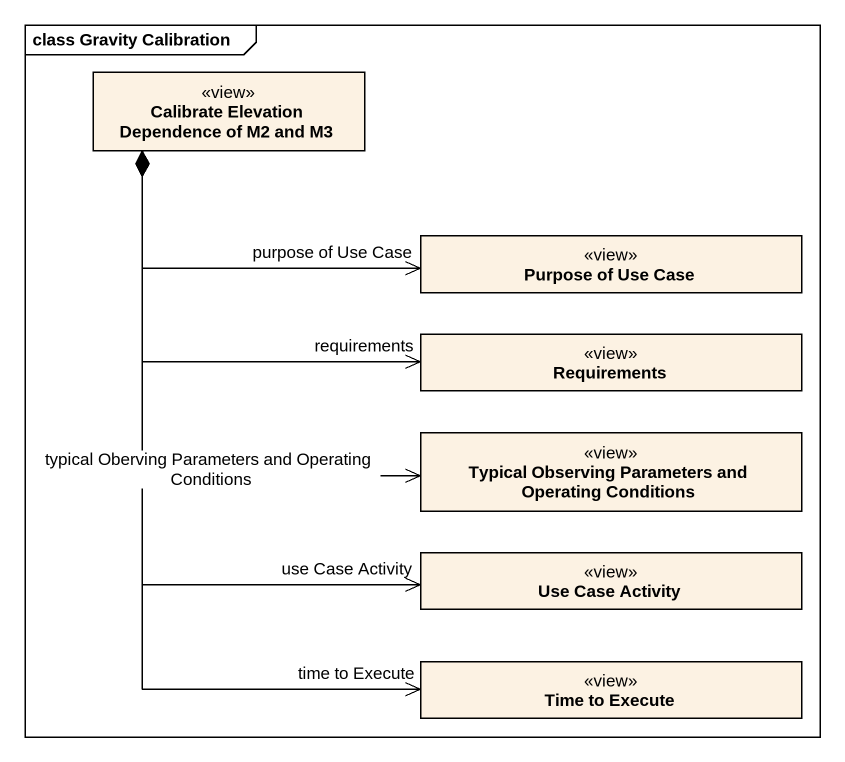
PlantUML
@startuml
mainframe class Gravity Calibration
hide circle
hide empty members
class "Calibrate Elevation Dependence of M2 and M3" as Calibrate_Elevation <<view>>
class "Purpose of Use Case" as Purpose_of_Use_Case <<view>>
class Requirements <<view>>
class "Typical Observing Parameters and Operating Conditions" as Typical_Observing <<view>>
class "Use Case Activity" as Use_Case_Activity <<view>>
class "Time to Execute" as Time_to_Execute <<view>>
Calibrate_Elevation *-right-> "purpose of Use Case" Purpose_of_Use_Case
Calibrate_Elevation *--> "requirements" Requirements
Calibrate_Elevation *--> "typical Oberving Parameters and Operating Conditions" Typical_Observing
Calibrate_Elevation *--> "use Case Activity" Use_Case_Activity
Calibrate_Elevation *--> "time to Execute" Time_to_Execute
@enduml
